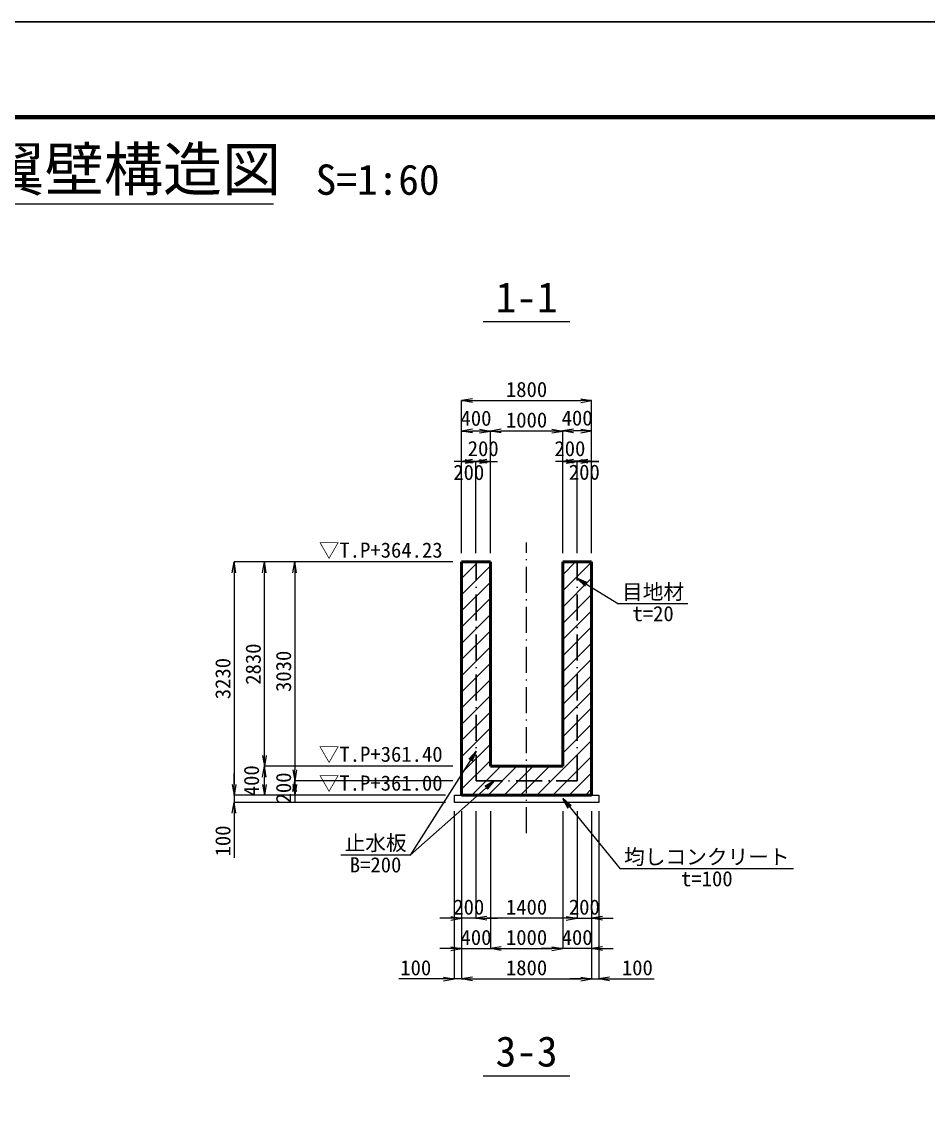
# Model space of a CAD drawing. Header units: millimetres. Extents: x 156724 to 219930, y -17820 to 17820.
# Drawn here: x 193975 to 206519, y 2626 to 17820 of the extents above; entities that cross this region are included whole.
import ezdxf
from ezdxf.enums import TextEntityAlignment as Align

# ---------------------------------------------------------------- set-up
doc = ezdxf.new("R2010")
doc.units = ezdxf.units.MM
doc.header["$LTSCALE"] = 60
doc.header["$PDSIZE"] = 300
for name, pattern in [('SXF_一点短鎖線', [9.25, 6, -1.5, 0.25, -1.5]), ('SXF_二点短鎖線', [11, 6, -1.5, 0.25, -1.5, 0.25, -1.5]), ('一点短鎖線', [9.25, 6, -1.5, 0.25, -1.5])]:
    doc.linetypes.add(name, pattern=pattern)
doc.layers.get('Defpoints').update_dxf_attribs({"color": 151})
for name, color, linetype, lineweight in [('D-BMK', 2, 'SXF_一点短鎖線', 13), ('D-STR', 1, 'Continuous', 50), ('D-STR-DIM', 7, 'Continuous', 13), ('D-STR-HTXT', 7, 'Continuous', 13), ('D-STR-STR1', 2, 'Continuous', 13), ('D-STR-STR6', 7, 'Continuous', 13), ('D-STR-STR7', 3, 'Continuous', 13), ('D-STR-STRA', 1, 'Continuous', 25), ('D-STR-TXT', 7, 'Continuous', 13), ('D-TTL', 2, 'Continuous', 140), ('D-TTL-LINE', 7, 'Continuous', 13), ('D-TTL-TXT', 7, 'Continuous', 13)]:
    doc.layers.add(name, color=color, linetype=linetype, lineweight=lineweight)
doc.styles.add('MS ゴシック', font='MS Gothic.ttf')
doc.dimstyles.new('DIM-60', dxfattribs={"dimscale": 60, "dimtxt": 3.5, "dimasz": 2.5, "dimexe": 0, "dimexo": 2, "dimgap": 0.8, "dimtad": 1, "dimdec": 0, "dimzin": 0, "dimdsep": 46, "dimtxsty": 'MS ゴシック', "dimblk": 'OPEN', "dimcen": 0.1, "dimclrd": 256, "dimclre": 256, "dimclrt": 256, "dimaunit": 1, "dimadec": 4, "dimazin": 0, "dimtfac": 1, "dimtdec": 0, "dimtmove": 0, "dimatfit": 3, "dimldrblk": 'OPEN', "dimfxl": 1, "dimtolj": 1, "dimtzin": 0, "dimlwd": -1, "dimlwe": -1, "dimarcsym": 0})
doc.dimstyles.new('DIM-60-F', dxfattribs={"dimscale": 60, "dimtxt": 3.5, "dimasz": 2.5, "dimexe": 0, "dimexo": 2, "dimgap": 0.8, "dimtad": 1, "dimdec": 0, "dimzin": 0, "dimdsep": 46, "dimtxsty": 'MS ゴシック', "dimblk": 'OPEN', "dimcen": 0.1, "dimaunit": 1, "dimadec": 4, "dimazin": 0, "dimtfac": 1, "dimtdec": 0, "dimtmove": 2, "dimatfit": 3, "dimldrblk": 'OPEN', "dimfxl": 1, "dimtolj": 1, "dimtzin": 0, "dimlwd": -1, "dimlwe": -1, "dimarcsym": 2})

# ---------------------------------------------------------------- blocks, each defined once
blk = doc.blocks.new('_Open')
at = {"color": 0, "linetype": 'ByBlock', "lineweight": -2}
for p, q in [((-1, 0.17), (0, 0)), ((-1, -0.17), (0, 0)), ((0, 0), (-1, 0))]:
    blk.add_line(p, q, dxfattribs=at)
blk = doc.blocks.new('*D52')
at = {"layer": 'D-STR-DIM', "color": 0, "transparency": 16777216}
for p, q in [((200061, 10461), (200061, 12576)), ((200211, 12576), (201711, 12576)), ((201861, 10464), (201861, 12576))]:
    blk.add_line(p, q, dxfattribs=at)
at = {"layer": 'Defpoints', "color": 0, "transparency": 16777216}
for p in [(201861, 12576), (200061, 10341), (201861, 10344)]:
    blk.add_point(p, dxfattribs=at)
at = {"layer": 'D-STR-DIM', "color": 0, "transparency": 16777216, "xscale": 150, "yscale": 150, "zscale": 150, "rotation": 180}
blk.add_blockref('_Open', (200061, 12576), dxfattribs=at)
at = {"layer": 'D-STR-DIM', "color": 0, "transparency": 16777216, "xscale": 150, "yscale": 150, "zscale": 150}
blk.add_blockref('_Open', (201861, 12576), dxfattribs=at)
at = {"layer": 'D-STR-DIM', "color": 0, "transparency": 16777216, "insert": (200961, 12729), "char_height": 210, "attachment_point": 5, "style": 'MS ゴシック'}
blk.add_mtext('\\A1;1800', dxfattribs=at)
blk = doc.blocks.new('*D53')
at = {"layer": 'D-STR-DIM', "color": 0, "transparency": 16777216}
for p, q in [((201461, 10461), (201461, 12156)), ((201711, 12156), (201611, 12156)), ((201861, 10461), (201861, 12156))]:
    blk.add_line(p, q, dxfattribs=at)
at = {"layer": 'Defpoints', "color": 0, "transparency": 16777216}
for p in [(201461, 12156), (201461, 10341), (201861, 10341)]:
    blk.add_point(p, dxfattribs=at)
at = {"layer": 'D-STR-DIM', "color": 0, "transparency": 16777216, "xscale": 150, "yscale": 150, "zscale": 150, "rotation": 180}
blk.add_blockref('_Open', (201461, 12156), dxfattribs=at)
at = {"layer": 'D-STR-DIM', "color": 0, "transparency": 16777216, "xscale": 150, "yscale": 150, "zscale": 150}
blk.add_blockref('_Open', (201861, 12156), dxfattribs=at)
at = {"layer": 'D-STR-DIM', "color": 0, "transparency": 16777216, "insert": (201661, 12333), "char_height": 210, "attachment_point": 5, "style": 'MS ゴシック'}
blk.add_mtext('\\A1;400', dxfattribs=at)
blk = doc.blocks.new('*D54')
at = {"layer": 'D-STR-DIM', "color": 0, "transparency": 16777216}
for p, q in [((200461, 10461), (200461, 12153)), ((201311, 12153), (200611, 12153)), ((201461, 10461), (201461, 12153))]:
    blk.add_line(p, q, dxfattribs=at)
at = {"layer": 'Defpoints', "color": 0, "transparency": 16777216}
for p in [(200461, 12153), (200461, 10341), (201461, 10341)]:
    blk.add_point(p, dxfattribs=at)
at = {"layer": 'D-STR-DIM', "color": 0, "transparency": 16777216, "xscale": 150, "yscale": 150, "zscale": 150, "rotation": 180}
blk.add_blockref('_Open', (200461, 12153), dxfattribs=at)
at = {"layer": 'D-STR-DIM', "color": 0, "transparency": 16777216, "xscale": 150, "yscale": 150, "zscale": 150}
blk.add_blockref('_Open', (201461, 12153), dxfattribs=at)
at = {"layer": 'D-STR-DIM', "color": 0, "transparency": 16777216, "insert": (200961, 12306), "char_height": 210, "attachment_point": 5, "style": 'MS ゴシック'}
blk.add_mtext('\\A1;1000', dxfattribs=at)
blk = doc.blocks.new('*D55')
at = {"layer": 'D-STR-DIM', "color": 0, "transparency": 16777216}
for p, q in [((200061, 10461), (200061, 12153)), ((200311, 12153), (200211, 12153)), ((200461, 10461), (200461, 12153))]:
    blk.add_line(p, q, dxfattribs=at)
at = {"layer": 'Defpoints', "color": 0, "transparency": 16777216}
for p in [(200061, 12153), (200061, 10341), (200461, 10341)]:
    blk.add_point(p, dxfattribs=at)
at = {"layer": 'D-STR-DIM', "color": 0, "transparency": 16777216, "xscale": 150, "yscale": 150, "zscale": 150, "rotation": 180}
blk.add_blockref('_Open', (200061, 12153), dxfattribs=at)
at = {"layer": 'D-STR-DIM', "color": 0, "transparency": 16777216, "xscale": 150, "yscale": 150, "zscale": 150}
blk.add_blockref('_Open', (200461, 12153), dxfattribs=at)
at = {"layer": 'D-STR-DIM', "color": 0, "transparency": 16777216, "insert": (200261, 12330), "char_height": 210, "attachment_point": 5, "style": 'MS ゴシック'}
blk.add_mtext('\\A1;400', dxfattribs=at)
blk = doc.blocks.new('*D56')
at = {"layer": 'D-STR-DIM', "color": 0, "transparency": 16777216}
for p, q in [((200111, 11733), (199961, 11733)), ((200311, 11733), (200161, 11733)), ((200261, 10461), (200261, 11733)), ((200461, 11733), (200261, 11733)), ((200411, 11733), (200561, 11733)), ((200461, 10461), (200461, 11733))]:
    blk.add_line(p, q, dxfattribs=at)
at = {"layer": 'Defpoints', "color": 0, "transparency": 16777216}
for p in [(200261, 11733), (200261, 10341), (200461, 10341)]:
    blk.add_point(p, dxfattribs=at)
at = {"layer": 'D-STR-DIM', "color": 0, "transparency": 16777216, "xscale": 150, "yscale": 150, "zscale": 150, "rotation": 180}
blk.add_blockref('_Open', (200261, 11733), dxfattribs=at)
at = {"layer": 'D-STR-DIM', "color": 0, "transparency": 16777216, "xscale": 150, "yscale": 150, "zscale": 150}
blk.add_blockref('_Open', (200461, 11733), dxfattribs=at)
at = {"layer": 'D-STR-DIM', "color": 0, "transparency": 16777216, "insert": (200361, 11910), "char_height": 210, "attachment_point": 5, "style": 'MS ゴシック'}
blk.add_mtext('\\A1;200', dxfattribs=at)
blk = doc.blocks.new('*D57')
at = {"layer": 'D-STR-DIM', "color": 0, "transparency": 16777216}
for p, q in [((200111, 11733), (199961, 11733)), ((200061, 10461), (200061, 11733)), ((200261, 11733), (200061, 11733)), ((200211, 11733), (200361, 11733)), ((200261, 10461), (200261, 11733))]:
    blk.add_line(p, q, dxfattribs=at)
at = {"layer": 'Defpoints', "color": 0, "transparency": 16777216}
for p in [(200061, 11733), (200061, 10341), (200261, 10341)]:
    blk.add_point(p, dxfattribs=at)
at = {"layer": 'D-STR-DIM', "color": 0, "transparency": 16777216, "xscale": 150, "yscale": 150, "zscale": 150, "rotation": 180}
blk.add_blockref('_Open', (200061, 11733), dxfattribs=at)
at = {"layer": 'D-STR-DIM', "color": 0, "transparency": 16777216, "xscale": 150, "yscale": 150, "zscale": 150}
blk.add_blockref('_Open', (200261, 11733), dxfattribs=at)
at = {"layer": 'D-STR-DIM', "color": 0, "transparency": 16777216, "char_height": 210, "attachment_point": 5, "style": 'MS ゴシック'}
for s, insert in [('\\A1;', (200161, 11886)), ('\\A1;200', (200161, 11580))]:
    blk.add_mtext(s, dxfattribs=dict(at, insert=insert))
blk = doc.blocks.new('*D58')
at = {"layer": 'D-STR-DIM', "color": 0, "transparency": 16777216}
for p, q in [((201511, 11733), (201361, 11733)), ((201461, 10461), (201461, 11733)), ((201461, 11733), (201661, 11733)), ((201611, 11733), (201761, 11733)), ((201661, 10461), (201661, 11733)), ((201811, 11733), (201961, 11733))]:
    blk.add_line(p, q, dxfattribs=at)
at = {"layer": 'Defpoints', "color": 0, "transparency": 16777216}
for p in [(201661, 11733), (201461, 10341), (201661, 10341)]:
    blk.add_point(p, dxfattribs=at)
at = {"layer": 'D-STR-DIM', "color": 0, "transparency": 16777216, "xscale": 150, "yscale": 150, "zscale": 150, "rotation": 180}
blk.add_blockref('_Open', (201461, 11733), dxfattribs=at)
at = {"layer": 'D-STR-DIM', "color": 0, "transparency": 16777216, "xscale": 150, "yscale": 150, "zscale": 150}
blk.add_blockref('_Open', (201661, 11733), dxfattribs=at)
at = {"layer": 'D-STR-DIM', "color": 0, "transparency": 16777216, "insert": (201561, 11910), "char_height": 210, "attachment_point": 5, "style": 'MS ゴシック'}
blk.add_mtext('\\A1;200', dxfattribs=at)
blk = doc.blocks.new('*D59')
at = {"layer": 'D-STR-DIM', "color": 0, "transparency": 16777216}
for p, q in [((201711, 11736), (201561, 11736)), ((201661, 10461), (201661, 11736)), ((201661, 11736), (201861, 11736)), ((201811, 11736), (201961, 11736)), ((201861, 10461), (201861, 11736))]:
    blk.add_line(p, q, dxfattribs=at)
at = {"layer": 'Defpoints', "color": 0, "transparency": 16777216}
for p in [(201861, 11736), (201661, 10341), (201861, 10341)]:
    blk.add_point(p, dxfattribs=at)
at = {"layer": 'D-STR-DIM', "color": 0, "transparency": 16777216, "xscale": 150, "yscale": 150, "zscale": 150, "rotation": 180}
blk.add_blockref('_Open', (201661, 11736), dxfattribs=at)
at = {"layer": 'D-STR-DIM', "color": 0, "transparency": 16777216, "xscale": 150, "yscale": 150, "zscale": 150}
blk.add_blockref('_Open', (201861, 11736), dxfattribs=at)
at = {"layer": 'D-STR-DIM', "color": 0, "transparency": 16777216, "char_height": 210, "attachment_point": 5, "style": 'MS ゴシック'}
for s, insert in [('\\A1;', (201761, 11889)), ('\\A1;200', (201761, 11583))]:
    blk.add_mtext(s, dxfattribs=dict(at, insert=insert))
blk = doc.blocks.new('*D60')
at = {"layer": 'D-STR-DIM', "color": 0, "transparency": 16777216}
for p, q in [((200061, 6891), (200061, 4567)), ((201861, 6891), (201861, 4567)), ((200211, 4567), (201711, 4567))]:
    blk.add_line(p, q, dxfattribs=at)
at = {"layer": 'Defpoints', "color": 0, "transparency": 16777216}
for p in [(200061, 7011), (201861, 7011), (201861, 4567)]:
    blk.add_point(p, dxfattribs=at)
at = {"layer": 'D-STR-DIM', "color": 0, "transparency": 16777216, "xscale": 150, "yscale": 150, "zscale": 150, "rotation": 180}
blk.add_blockref('_Open', (200061, 4567), dxfattribs=at)
at = {"layer": 'D-STR-DIM', "color": 0, "transparency": 16777216, "xscale": 150, "yscale": 150, "zscale": 150}
blk.add_blockref('_Open', (201861, 4567), dxfattribs=at)
at = {"layer": 'D-STR-DIM', "color": 0, "transparency": 16777216, "insert": (200961, 4720), "char_height": 210, "attachment_point": 5, "style": 'MS ゴシック'}
blk.add_mtext('\\A1;1800', dxfattribs=at)
blk = doc.blocks.new('*D61')
at = {"layer": 'D-STR-DIM', "color": 0, "transparency": 16777216}
for p, q in [((201461, 6891), (201461, 4987)), ((201861, 6891), (201861, 4987)), ((201311, 4987), (201161, 4987)), ((201861, 4987), (201461, 4987)), ((202011, 4987), (202161, 4987))]:
    blk.add_line(p, q, dxfattribs=at)
at = {"layer": 'Defpoints', "color": 0, "transparency": 16777216}
for p in [(201461, 7011), (201861, 7011), (201461, 4987)]:
    blk.add_point(p, dxfattribs=at)
at = {"layer": 'D-STR-DIM', "color": 0, "transparency": 16777216, "xscale": 150, "yscale": 150, "zscale": 150}
blk.add_blockref('_Open', (201461, 4987), dxfattribs=at)
at = {"layer": 'D-STR-DIM', "color": 0, "transparency": 16777216, "xscale": 150, "yscale": 150, "zscale": 150, "rotation": 180}
blk.add_blockref('_Open', (201861, 4987), dxfattribs=at)
at = {"layer": 'D-STR-DIM', "color": 0, "transparency": 16777216, "insert": (201661, 5140), "char_height": 210, "attachment_point": 5, "style": 'MS ゴシック'}
blk.add_mtext('\\A1;400', dxfattribs=at)
blk = doc.blocks.new('*D62')
at = {"layer": 'D-STR-DIM', "color": 0, "transparency": 16777216}
for p, q in [((200061, 6891), (200061, 4987)), ((200461, 6891), (200461, 4987)), ((199911, 4987), (199761, 4987)), ((200061, 4987), (200461, 4987)), ((200611, 4987), (200761, 4987))]:
    blk.add_line(p, q, dxfattribs=at)
at = {"layer": 'Defpoints', "color": 0, "transparency": 16777216}
for p in [(200061, 7011), (200461, 7011), (200461, 4987)]:
    blk.add_point(p, dxfattribs=at)
at = {"layer": 'D-STR-DIM', "color": 0, "transparency": 16777216, "xscale": 150, "yscale": 150, "zscale": 150}
blk.add_blockref('_Open', (200061, 4987), dxfattribs=at)
at = {"layer": 'D-STR-DIM', "color": 0, "transparency": 16777216, "xscale": 150, "yscale": 150, "zscale": 150, "rotation": 180}
blk.add_blockref('_Open', (200461, 4987), dxfattribs=at)
at = {"layer": 'D-STR-DIM', "color": 0, "transparency": 16777216, "insert": (200261, 5140), "char_height": 210, "attachment_point": 5, "style": 'MS ゴシック'}
blk.add_mtext('\\A1;400', dxfattribs=at)
blk = doc.blocks.new('*D63')
at = {"layer": 'D-STR-DIM', "color": 0, "transparency": 16777216}
for p, q in [((200461, 6891), (200461, 4987)), ((201461, 6891), (201461, 4987)), ((200611, 4987), (201311, 4987))]:
    blk.add_line(p, q, dxfattribs=at)
at = {"layer": 'Defpoints', "color": 0, "transparency": 16777216}
for p in [(200461, 7011), (201461, 7011), (201461, 4987)]:
    blk.add_point(p, dxfattribs=at)
at = {"layer": 'D-STR-DIM', "color": 0, "transparency": 16777216, "xscale": 150, "yscale": 150, "zscale": 150, "rotation": 180}
blk.add_blockref('_Open', (200461, 4987), dxfattribs=at)
at = {"layer": 'D-STR-DIM', "color": 0, "transparency": 16777216, "xscale": 150, "yscale": 150, "zscale": 150}
blk.add_blockref('_Open', (201461, 4987), dxfattribs=at)
at = {"layer": 'D-STR-DIM', "color": 0, "transparency": 16777216, "insert": (200961, 5140), "char_height": 210, "attachment_point": 5, "style": 'MS ゴシック'}
blk.add_mtext('\\A1;1000', dxfattribs=at)
blk = doc.blocks.new('*D64')
at = {"layer": 'D-STR-DIM', "transparency": 16777216}
for p, q in [((201861, 6891), (201861, 4567)), ((201961, 6891), (201961, 4567)), ((201711, 4567), (201561, 4567)), ((201861, 4567), (201961, 4567)), ((202111, 4567), (202729, 4567))]:
    blk.add_line(p, q, dxfattribs=at)
at = {"layer": 'Defpoints', "color": 0, "transparency": 16777216}
for p in [(201861, 7011), (201961, 7011), (201961, 4567)]:
    blk.add_point(p, dxfattribs=at)
at = {"layer": 'D-STR-DIM', "transparency": 16777216, "xscale": 150, "yscale": 150, "zscale": 150}
blk.add_blockref('_Open', (201861, 4567), dxfattribs=at)
at = {"layer": 'D-STR-DIM', "transparency": 16777216, "xscale": 150, "yscale": 150, "zscale": 150, "rotation": 180}
blk.add_blockref('_Open', (201961, 4567), dxfattribs=at)
at = {"layer": 'D-STR-DIM', "transparency": 16777216, "insert": (202495, 4720), "char_height": 210, "attachment_point": 5, "style": 'MS ゴシック'}
blk.add_mtext('\\A1;100', dxfattribs=at)
blk = doc.blocks.new('*D65')
at = {"layer": 'D-STR-DIM', "transparency": 16777216}
for p, q in [((199961, 6891), (199961, 4567)), ((200061, 6891), (200061, 4567)), ((199811, 4567), (199193, 4567)), ((200061, 4567), (199961, 4567)), ((200211, 4567), (200361, 4567))]:
    blk.add_line(p, q, dxfattribs=at)
at = {"layer": 'Defpoints', "color": 0, "transparency": 16777216}
for p in [(199961, 7011), (200061, 7011), (199961, 4567)]:
    blk.add_point(p, dxfattribs=at)
at = {"layer": 'D-STR-DIM', "transparency": 16777216, "xscale": 150, "yscale": 150, "zscale": 150}
blk.add_blockref('_Open', (199961, 4567), dxfattribs=at)
at = {"layer": 'D-STR-DIM', "transparency": 16777216, "xscale": 150, "yscale": 150, "zscale": 150, "rotation": 180}
blk.add_blockref('_Open', (200061, 4567), dxfattribs=at)
at = {"layer": 'D-STR-DIM', "transparency": 16777216, "insert": (199427, 4720), "char_height": 210, "attachment_point": 5, "style": 'MS ゴシック'}
blk.add_mtext('\\A1;100', dxfattribs=at)
blk = doc.blocks.new('*D66')
at = {"layer": 'D-STR-DIM', "color": 0, "transparency": 16777216}
for p, q in [((200261, 6891), (200261, 5407)), ((201661, 6891), (201661, 5407)), ((201511, 5407), (200411, 5407))]:
    blk.add_line(p, q, dxfattribs=at)
at = {"layer": 'Defpoints', "color": 0, "transparency": 16777216}
for p in [(200261, 7011), (201661, 7011), (200261, 5407)]:
    blk.add_point(p, dxfattribs=at)
at = {"layer": 'D-STR-DIM', "color": 0, "transparency": 16777216, "xscale": 150, "yscale": 150, "zscale": 150, "rotation": 180}
blk.add_blockref('_Open', (200261, 5407), dxfattribs=at)
at = {"layer": 'D-STR-DIM', "color": 0, "transparency": 16777216, "xscale": 150, "yscale": 150, "zscale": 150}
blk.add_blockref('_Open', (201661, 5407), dxfattribs=at)
at = {"layer": 'D-STR-DIM', "color": 0, "transparency": 16777216, "insert": (200961, 5560), "char_height": 210, "attachment_point": 5, "style": 'MS ゴシック'}
blk.add_mtext('\\A1;1400', dxfattribs=at)
blk = doc.blocks.new('*D67')
at = {"layer": 'D-STR-DIM', "transparency": 16777216}
for p, q in [((201661, 6891), (201661, 5407)), ((201861, 6891), (201861, 5407)), ((201511, 5407), (201361, 5407)), ((201661, 5407), (201861, 5407)), ((202011, 5407), (202161, 5407))]:
    blk.add_line(p, q, dxfattribs=at)
at = {"layer": 'Defpoints', "color": 0, "transparency": 16777216}
for p in [(201661, 7011), (201861, 7011), (201861, 5407)]:
    blk.add_point(p, dxfattribs=at)
at = {"layer": 'D-STR-DIM', "transparency": 16777216, "xscale": 150, "yscale": 150, "zscale": 150}
blk.add_blockref('_Open', (201661, 5407), dxfattribs=at)
at = {"layer": 'D-STR-DIM', "transparency": 16777216, "xscale": 150, "yscale": 150, "zscale": 150, "rotation": 180}
blk.add_blockref('_Open', (201861, 5407), dxfattribs=at)
at = {"layer": 'D-STR-DIM', "transparency": 16777216, "insert": (201761, 5560), "char_height": 210, "attachment_point": 5, "style": 'MS ゴシック'}
blk.add_mtext('\\A1;200', dxfattribs=at)
blk = doc.blocks.new('*D68')
at = {"layer": 'D-STR-DIM', "transparency": 16777216}
for p, q in [((200061, 6891), (200061, 5407)), ((200261, 6891), (200261, 5407)), ((199911, 5407), (199761, 5407)), ((200261, 5407), (200061, 5407)), ((200411, 5407), (200561, 5407))]:
    blk.add_line(p, q, dxfattribs=at)
at = {"layer": 'Defpoints', "color": 0, "transparency": 16777216}
for p in [(200061, 7011), (200261, 7011), (200061, 5407)]:
    blk.add_point(p, dxfattribs=at)
at = {"layer": 'D-STR-DIM', "transparency": 16777216, "xscale": 150, "yscale": 150, "zscale": 150}
blk.add_blockref('_Open', (200061, 5407), dxfattribs=at)
at = {"layer": 'D-STR-DIM', "transparency": 16777216, "xscale": 150, "yscale": 150, "zscale": 150, "rotation": 180}
blk.add_blockref('_Open', (200261, 5407), dxfattribs=at)
at = {"layer": 'D-STR-DIM', "transparency": 16777216, "insert": (200161, 5560), "char_height": 210, "attachment_point": 5, "style": 'MS ゴシック'}
blk.add_mtext('\\A1;200', dxfattribs=at)
blk = doc.blocks.new('*D69')
at = {"layer": 'D-STR-DIM', "color": 0, "transparency": 16777216}
for p, q in [((199941, 10341), (196911, 10341)), ((196911, 10191), (196911, 7261)), ((199841, 7111), (196911, 7111))]:
    blk.add_line(p, q, dxfattribs=at)
at = {"layer": 'Defpoints', "color": 0, "transparency": 16777216}
for p in [(200061, 10341), (196911, 7111), (199961, 7111)]:
    blk.add_point(p, dxfattribs=at)
at = {"layer": 'D-STR-DIM', "color": 0, "transparency": 16777216, "xscale": 150, "yscale": 150, "zscale": 150}
for p, rotation in [((196911, 10341), 90), ((196911, 7111), 270)]:
    blk.add_blockref('_Open', p, dxfattribs=dict(at, rotation=rotation))
at = {"layer": 'D-STR-DIM', "color": 0, "transparency": 16777216, "insert": (196758, 8726), "char_height": 210, "attachment_point": 5, "rotation": 90, "style": 'MS ゴシック'}
blk.add_mtext('\\A1;3230', dxfattribs=at)
blk = doc.blocks.new('*D70')
at = {"layer": 'D-STR-DIM', "transparency": 16777216}
for p, q in [((196911, 7261), (196911, 7411)), ((199841, 7111), (196911, 7111)), ((196911, 7111), (196911, 7011)), ((199841, 7011), (196911, 7011)), ((196911, 6861), (196911, 6243))]:
    blk.add_line(p, q, dxfattribs=at)
at = {"layer": 'Defpoints', "color": 0, "transparency": 16777216}
for p in [(196911, 7011), (199961, 7111), (199961, 7011)]:
    blk.add_point(p, dxfattribs=at)
at = {"layer": 'D-STR-DIM', "transparency": 16777216, "xscale": 150, "yscale": 150, "zscale": 150}
for p, rotation in [((196911, 7111), 270), ((196911, 7011), 90)]:
    blk.add_blockref('_Open', p, dxfattribs=dict(at, rotation=rotation))
at = {"layer": 'D-STR-DIM', "transparency": 16777216, "insert": (196758, 6477), "char_height": 210, "attachment_point": 5, "rotation": 90, "style": 'MS ゴシック'}
blk.add_mtext('\\A1;100', dxfattribs=at)
blk = doc.blocks.new('*D71')
at = {"layer": 'D-STR-DIM', "color": 0, "transparency": 16777216}
for p, q in [((199941, 7511), (197331, 7511)), ((197331, 7261), (197331, 7361)), ((199841, 7111), (197331, 7111))]:
    blk.add_line(p, q, dxfattribs=at)
at = {"layer": 'Defpoints', "color": 0, "transparency": 16777216}
for p in [(197331, 7511), (200061, 7511), (199961, 7111)]:
    blk.add_point(p, dxfattribs=at)
at = {"layer": 'D-STR-DIM', "color": 0, "transparency": 16777216, "xscale": 150, "yscale": 150, "zscale": 150}
for p, rotation in [((197331, 7511), 90), ((197331, 7111), 270)]:
    blk.add_blockref('_Open', p, dxfattribs=dict(at, rotation=rotation))
at = {"layer": 'D-STR-DIM', "color": 0, "transparency": 16777216, "insert": (197154, 7311), "char_height": 210, "attachment_point": 5, "rotation": 90, "style": 'MS ゴシック'}
blk.add_mtext('\\A1;400', dxfattribs=at)
blk = doc.blocks.new('*D72')
at = {"layer": 'D-STR-DIM', "color": 0, "transparency": 16777216}
for p, q in [((199941, 10341), (197331, 10341)), ((197331, 7661), (197331, 10191)), ((199941, 7511), (197331, 7511))]:
    blk.add_line(p, q, dxfattribs=at)
at = {"layer": 'Defpoints', "color": 0, "transparency": 16777216}
for p in [(197331, 10341), (200061, 10341), (200061, 7511)]:
    blk.add_point(p, dxfattribs=at)
at = {"layer": 'D-STR-DIM', "color": 0, "transparency": 16777216, "xscale": 150, "yscale": 150, "zscale": 150}
for p, rotation in [((197331, 10341), 90), ((197331, 7511), 270)]:
    blk.add_blockref('_Open', p, dxfattribs=dict(at, rotation=rotation))
at = {"layer": 'D-STR-DIM', "color": 0, "transparency": 16777216, "insert": (197178, 8926), "char_height": 210, "attachment_point": 5, "rotation": 90, "style": 'MS ゴシック'}
blk.add_mtext('\\A1;2830', dxfattribs=at)
blk = doc.blocks.new('*D73')
at = {"layer": 'D-STR-DIM', "color": 0, "transparency": 16777216}
for p, q in [((199941, 10341), (197751, 10341)), ((197751, 10191), (197751, 7461)), ((199941, 7311), (197751, 7311))]:
    blk.add_line(p, q, dxfattribs=at)
at = {"layer": 'Defpoints', "color": 0, "transparency": 16777216}
for p in [(200061, 10341), (197751, 7311), (200061, 7311)]:
    blk.add_point(p, dxfattribs=at)
at = {"layer": 'D-STR-DIM', "color": 0, "transparency": 16777216, "xscale": 150, "yscale": 150, "zscale": 150}
for p, rotation in [((197751, 10341), 90), ((197751, 7311), 270)]:
    blk.add_blockref('_Open', p, dxfattribs=dict(at, rotation=rotation))
at = {"layer": 'D-STR-DIM', "color": 0, "transparency": 16777216, "insert": (197598, 8826), "char_height": 210, "attachment_point": 5, "rotation": 90, "style": 'MS ゴシック'}
blk.add_mtext('\\A1;3030', dxfattribs=at)
blk = doc.blocks.new('*D74')
at = {"layer": 'D-STR-STR6', "color": 0, "linetype": 'SXF_二点短鎖線', "transparency": 16777216}
for p, q in [((197751, 7261), (197751, 7411)), ((197751, 7161), (197751, 7011))]:
    blk.add_line(p, q, dxfattribs=at)
at = {"layer": 'D-STR-STR6', "color": 0, "transparency": 16777216}
for p, q in [((199941, 7311), (197751, 7311)), ((197751, 7311), (197751, 7111)), ((199841, 7111), (197751, 7111))]:
    blk.add_line(p, q, dxfattribs=at)
at = {"layer": 'Defpoints', "color": 0, "linetype": 'SXF_二点短鎖線', "transparency": 16777216}
for p in [(200061, 7311), (197751, 7111), (199961, 7111)]:
    blk.add_point(p, dxfattribs=at)
at = {"layer": 'D-STR-STR6', "color": 0, "linetype": 'SXF_二点短鎖線', "transparency": 16777216, "xscale": 150, "yscale": 150, "zscale": 150}
for p, rotation in [((197751, 7311), 90), ((197751, 7111), 270)]:
    blk.add_blockref('_Open', p, dxfattribs=dict(at, rotation=rotation))
at = {"layer": 'D-STR-STR6', "color": 0, "linetype": 'SXF_二点短鎖線', "transparency": 16777216, "insert": (197598, 7211), "char_height": 210, "attachment_point": 5, "rotation": 90, "style": 'MS ゴシック'}
blk.add_mtext('\\A1;200', dxfattribs=at)

msp = doc.modelspace()

# ---------------------------------------------------------------- hatches: boundary and pattern name
at = {"layer": 'D-STR-STR1'}
h = msp.add_hatch(dxfattribs=at)
h.set_pattern_fill('ANSI31', color=256, scale=50)
h.set_pattern_definition([(45, (-106307.06, 51727.9), (-112.2532, 112.2532), [])])
h.paths.add_polyline_path([(200461.4, 10340.5), (200061.4, 10340.5), (200061.4, 7110.7), (201861.4, 7110.7), (201861.4, 10340.5), (201461.4, 10340.5), (201461.4, 7510.7), (200461.4, 7510.7)])

# ---------------------------------------------------------------- linework, layer by layer
at = {"layer": 'D-BMK', "linetype": '一点短鎖線'}
msp.add_line((200961.4, 6583.8), (200961.4, 10611.8), dxfattribs=at)
at = {"layer": 'D-STR'}
for p, q in [((200461.4, 10340.5), (200061.4, 10340.5)), ((200061.4, 10340.5), (200061.4, 7110.7)), ((200461.4, 10340.5), (200461.4, 7510.7)), ((201461.4, 10340.5), (201861.4, 10340.5)), ((201461.4, 10340.5), (201461.4, 7510.7)), ((201861.4, 10340.5), (201861.4, 7110.7)), ((201461.4, 7510.7), (200461.4, 7510.7)), ((200061.4, 7110.7), (201861.4, 7110.7))]:
    msp.add_line(p, q, dxfattribs=at)
at = {"layer": 'D-STR-HTXT'}
for p, q in [((203192.7, 9760.5), (202232.7, 9760.5)), ((199350.9, 6281.7), (198390.9, 6281.7)), ((204656.9, 6089.3), (202256.9, 6089.3))]:
    msp.add_line(p, q, dxfattribs=at)
at = {"layer": 'D-STR-STR7'}
msp.add_lwpolyline([(201861.4, 7110.7), (201961.4, 7110.7), (201961.4, 7010.7), (199961.4, 7010.7), (199961.4, 7110.7), (200061.4, 7110.7)], dxfattribs=at)
at = {"layer": 'D-STR-STRA', "linetype": 'SXF_一点短鎖線'}
for p, q in [((200261.4, 7310.7), (200261.4, 10340.5)), ((201661.4, 7310.7), (201661.4, 10340.5)), ((200261.4, 7310.7, -323860), (201661.4, 7310.7, -323860))]:
    msp.add_line(p, q, dxfattribs=at)
at = {"layer": 'D-TTL'}
msp.add_lwpolyline([(170699.5, 16500), (170699.5, -16500), (218699.5, -16500), (218699.5, 16500)], close=True, dxfattribs=at)
at = {"layer": 'D-TTL-LINE'}
for p, q in [((191939.5, 15300), (197459.5, 15300)), ((200361.4, 13671), (201561.4, 13671)), ((200361.4, 3226.2), (201561.4, 3226.2))]:
    msp.add_line(p, q, dxfattribs=at)
at = {"layer": 'Defpoints', "color": 1}
msp.add_lwpolyline([(169469.5, 17820), (169469.5, -17820), (219929.5, -17820), (219929.5, 17820)], close=True, dxfattribs=at)

# ---------------------------------------------------------------- texts
at = {"layer": 'D-STR-TXT', "style": 'MS ゴシック'}
for s, p in [('▽T.P+364.23', (198083.8, 10337.5)), ('▽T.P+361.40', (198083.8, 7510.7)), ('▽T.P+361.00', (198083.8, 7110.7))]:
    msp.add_text(s, height=210, dxfattribs=at).set_placement(p, align=Align.BOTTOM_LEFT)
for s, p in [('目地材', (202712.7, 9760.5)), ('止水板', (198870.9, 6281.7)), ('均しコンクリート', (203456.9, 6089.3))]:
    msp.add_text(s, height=210, dxfattribs=at).set_placement(p, align=Align.BOTTOM_CENTER)
for s, p in [('t=20', (202712.7, 9730.5)), ('B=200', (198870.9, 6251.7)), ('t=100', (203456.9, 6059.3))]:
    msp.add_text(s, height=210, dxfattribs=at).set_placement(p, align=Align.TOP_CENTER)
at = {"layer": 'D-TTL-TXT', "style": 'MS ゴシック'}
for s, height, p in [('川裏翼壁構造図', 600, (194699.5, 15300)), ('S=1:60', 420, (198899.5, 15300)), ('1-1', 420, (200961.4, 13671)), ('3-3', 420, (200961.4, 3226.2))]:
    msp.add_text(s, height=height, dxfattribs=at).set_placement(p, align=Align.BOTTOM_CENTER)

# ---------------------------------------------------------------- dimensions: what is measured, and where the dimension line sits
at = {"layer": 'D-STR-DIM'}
for base, p1, p2, picture, middle in [((201861.4, 12575.8), (200061.4, 10340.5), (201861.4, 10343.5), '*D52', (200961.4, 12728.8)), ((200061.4, 12152.8), (200461.4, 10340.5), (200061.4, 10340.5), '*D55', (200261.4, 12329.8)), ((201461.4, 12155.8), (201861.4, 10340.5), (201461.4, 10340.5), '*D53', (201661.4, 12332.8)), ((200461.4, 12152.8), (201461.4, 10340.5), (200461.4, 10340.5), '*D54', (200961.4, 12305.8)), ((200261.4, 11732.8), (200461.4, 10340.5), (200261.4, 10340.5), '*D56', (200361.4, 11909.8)), ((201861.4, 4566.5), (200061.4, 7010.7), (201861.4, 7010.7), '*D60', (200961.4, 4719.5)), ((200261.4, 5406.5), (201661.4, 7010.7), (200261.4, 7010.7), '*D66', (200961.4, 5559.5)), ((201461.4, 4986.5), (200461.4, 7010.7), (201461.4, 7010.7), '*D63', (200961.4, 5139.5))]:
    dim = msp.add_linear_dim(base=base, p1=p1, p2=p2, dimstyle='DIM-60-F', dxfattribs=at)
    dim.commit()
    dim.dimension.update_dxf_attribs({"geometry": picture, "text_midpoint": middle})
for base, p1, p2, angle, picture, middle in [((201661.4, 11732.8), (201461.4, 10340.5), (201661.4, 10340.5), 180, '*D58', (201561.4, 11909.8)), ((197331.2, 7510.7), (199961.4, 7110.7), (200061.4, 7510.7), 90, '*D71', (197154.2, 7310.7))]:
    dim = msp.add_linear_dim(base=base, p1=p1, p2=p2, angle=angle, dimstyle='DIM-60-F', dxfattribs=at)
    dim.commit()
    dim.dimension.update_dxf_attribs({"geometry": picture, "text_midpoint": middle})
dim = msp.add_linear_dim(base=(200061.4, 11732.8), p1=(200261.4, 10340.5), p2=(200061.4, 10340.5), text='\\X<>', dimstyle='DIM-60-F', override={"dimtix": 1}, dxfattribs=at)
dim.commit()
dim.dimension.update_dxf_attribs({"geometry": '*D57', "text_midpoint": (200161.4, 11732.8)})
dim = msp.add_linear_dim(base=(201861.4, 11735.8), p1=(201661.4, 10340.5), p2=(201861.4, 10340.5), angle=180, text='\\X<>', dimstyle='DIM-60-F', override={"dimtix": 1}, dxfattribs=at)
dim.commit()
dim.dimension.update_dxf_attribs({"geometry": '*D59', "text_midpoint": (201761.4, 11735.8)})
for base, p1, p2, picture, middle in [((196911.2, 7110.7), (200061.4, 10340.5), (199961.4, 7110.7), '*D69', (196758.2, 8725.6)), ((197331.2, 10340.5), (200061.4, 7510.7), (200061.4, 10340.5), '*D72', (197178.2, 8925.6)), ((197751.2, 7310.7), (200061.4, 10340.5), (200061.4, 7310.7), '*D73', (197598.2, 8825.6))]:
    dim = msp.add_linear_dim(base=base, p1=p1, p2=p2, angle=90, dimstyle='DIM-60-F', override={"dimrnd": 0}, dxfattribs=at)
    dim.commit()
    dim.dimension.update_dxf_attribs({"geometry": picture, "text_midpoint": middle})
dim = msp.add_linear_dim(base=(196911.2, 7010.7), p1=(199961.4, 7110.7), p2=(199961.4, 7010.7), angle=90, dimstyle='DIM-60', dxfattribs=at)
dim.commit()
dim.dimension.update_dxf_attribs({"geometry": '*D70', "text_midpoint": (196911.2, 6476.7), "dimtype": 160})
for base, p1, p2, picture, middle in [((199961.4, 4566.5), (200061.4, 7010.7), (199961.4, 7010.7), '*D65', (199427.4, 4566.5)), ((200061.4, 5406.5), (200261.4, 7010.7), (200061.4, 7010.7), '*D68', (200161.4, 5406.5)), ((201861.4, 5406.5), (201661.4, 7010.7), (201861.4, 7010.7), '*D67', (201761.4, 5406.5)), ((201961.4, 4566.5), (201861.4, 7010.7), (201961.4, 7010.7), '*D64', (202495.4, 4566.5))]:
    dim = msp.add_linear_dim(base=base, p1=p1, p2=p2, dimstyle='DIM-60', dxfattribs=at)
    dim.commit()
    dim.dimension.update_dxf_attribs({"geometry": picture, "text_midpoint": middle, "dimtype": 160})
for base, p1, p2, picture, middle in [((200461.4, 4986.5), (200061.4, 7010.7), (200461.4, 7010.7), '*D62', (200261.4, 5139.5)), ((201461.4, 4986.5), (201861.4, 7010.7), (201461.4, 7010.7), '*D61', (201661.4, 5139.5))]:
    dim = msp.add_linear_dim(base=base, p1=p1, p2=p2, dimstyle='DIM-60-F', override={"dimtix": 1}, dxfattribs=at)
    dim.commit()
    dim.dimension.update_dxf_attribs({"geometry": picture, "text_midpoint": middle})
at = {"layer": 'D-STR-STR6', "linetype": 'SXF_二点短鎖線'}
dim = msp.add_linear_dim(base=(197751.2, 7110.7), p1=(200061.4, 7310.7), p2=(199961.4, 7110.7), angle=90, dimstyle='DIM-60-F', override={"dimtix": 1}, dxfattribs=at)
dim.commit()
dim.dimension.update_dxf_attribs({"geometry": '*D74', "text_midpoint": (197598.2, 7210.7)})

# ---------------------------------------------------------------- leaders
at = {"layer": 'D-STR-HTXT'}
for points in [[(201661.4, 10110.1), (202232.7, 9760.5)], [(200261.4, 7722.7), (199350.9, 6281.7)], [(200512.8, 7310.7), (199350.9, 6281.7)], [(201464.3, 7064), (202256.9, 6089.3)]]:
    msp.add_leader(points, dimstyle='DIM-60-F', override={"dimtad": 0}, dxfattribs=at)

doc.saveas('drawing.dxf')
